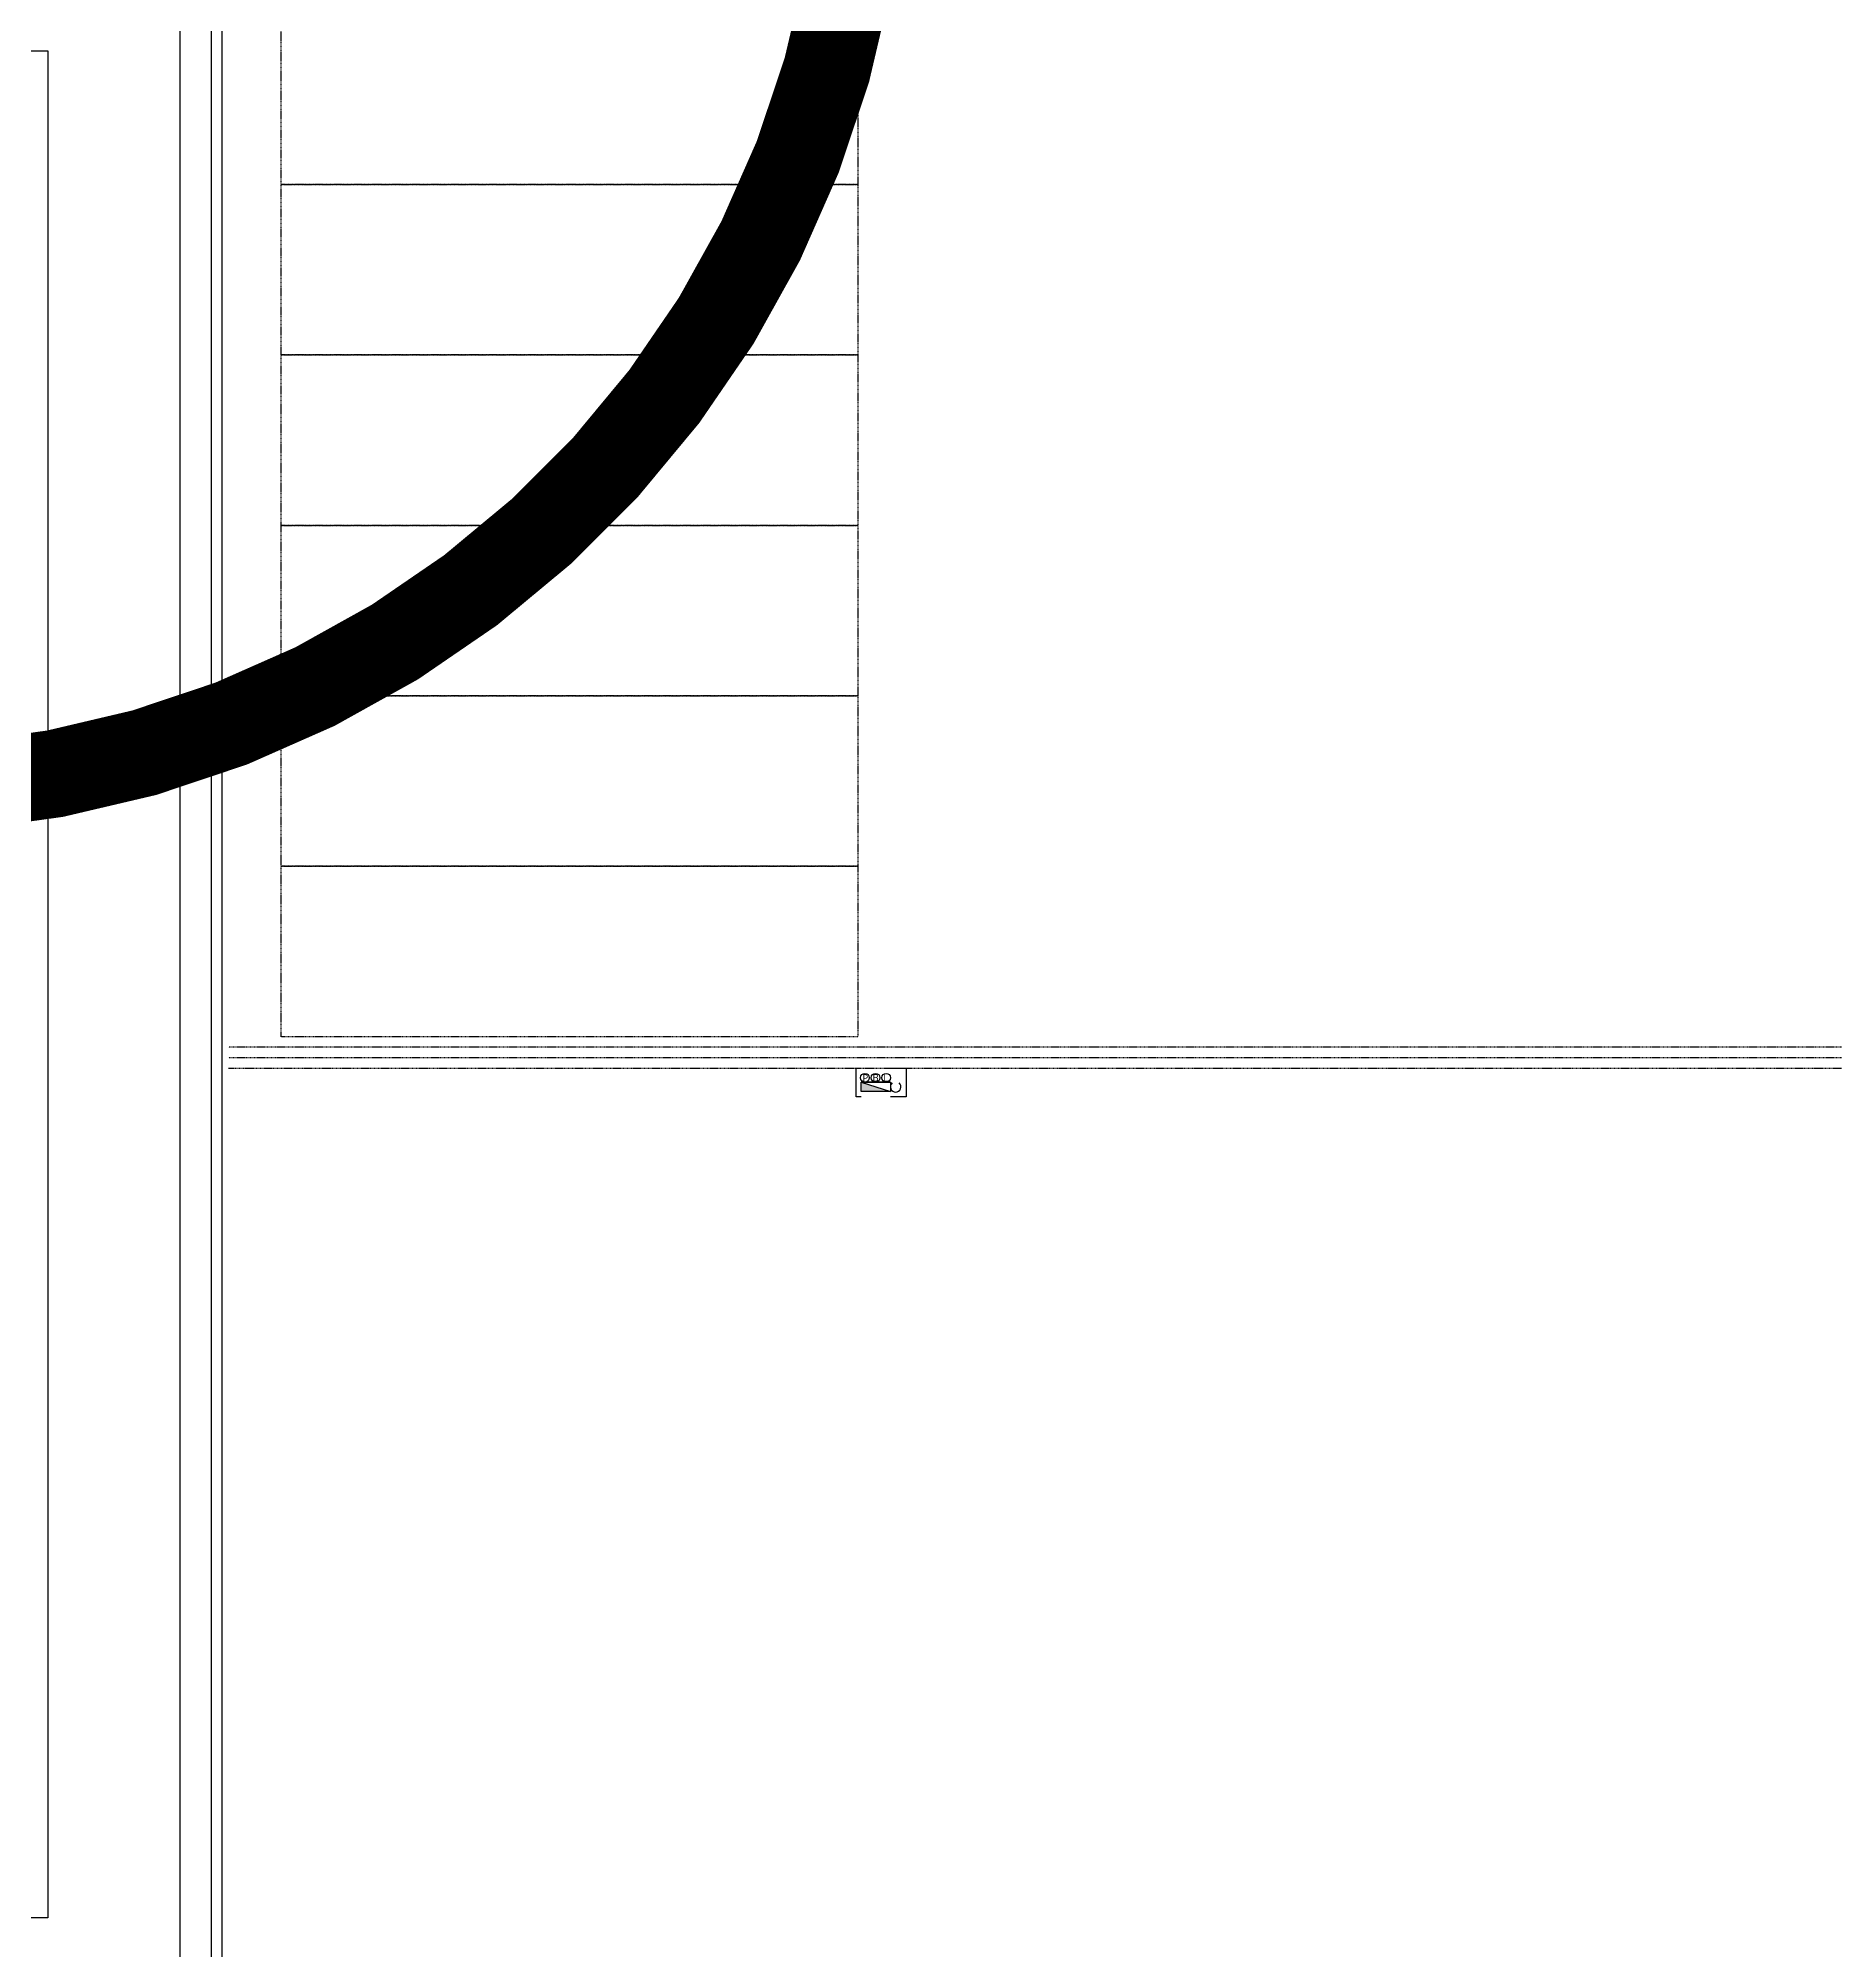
# Model space of a CAD drawing. Header units: millimetres. Extents: x 367092 to 767578, y 396038 to 811791.
# Drawn here: x 550723 to 552770, y 591916 to 594093 of the extents above; entities that cross this region are included whole.
import ezdxf
from ezdxf.enums import TextEntityAlignment as Align

# ---------------------------------------------------------------- set-up
doc = ezdxf.new("R2010")
doc.units = ezdxf.units.MM
doc.header["$LTSCALE"] = 100
doc.header["$MEASUREMENT"] = 0
for name, pattern in [('-HID', [2.5, 1.5, -1]), ('CENTER', [2, 1.25, -0.25, 0.25, -0.25]), ('HID', [2.5, 1.5, -1]), ('HIDDEN', [9.525, 6.35, -3.175]), ('HIDDEN2', [0.1875, 0.125, -0.0625])]:
    doc.linetypes.add(name, pattern=pattern)
doc.layers.get('0').update_dxf_attribs({"linetype": 'CONTINUOUS'})
for name, color, linetype in [('CEN(ST)', 1, 'CENTER'), ('ELE2', 3, 'CONTINUOUS'), ('ELE9', 9, 'CONTINUOUS'), ('IHC', 3, 'CONTINUOUS'), ('LAND-2', 4, 'CONTINUOUS'), ('LAND-3', 9, 'CONTINUOUS'), ('polesign', 7, 'HIDDEN2'), ('RAMP-ELE1', 3, 'CONTINUOUS'), ('트렌치', 9, 'CONTINUOUS')]:
    doc.layers.add(name, color=color, linetype=linetype)
doc.styles.add('MAP_맑은고딕', font='malgun_0.ttf')

# ---------------------------------------------------------------- blocks, each defined once
blk = doc.blocks.new('smdklfmdfgdfgdfg')
at = {"layer": 'LAND-3', "ltscale": 0.1}
blk.add_lwpolyline([(36435083, 646), (36458783, 646), (36458783, -34954), (36428783, -34954), (36428783, -29554), (36424597, -29554)], dxfattribs=at)
blk = doc.blocks.new('소화전(H)')
at = {"layer": 'IHC'}
h = blk.add_hatch(color=3, dxfattribs=at)
h.dxf.hatch_style = 1
h.paths.add_polyline_path([(-2.78, 0), (2.78, -1.8), (2.78, 0)])
at = {"linetype": 'HIDDEN', "ltscale": 0.2}
for points in [[(-2.78, -4.44), (-5.75, -4.44), (-5.75, 1), (-2.78, 1)], [(2.78, 1), (3.78, 1), (3.78, -4.44), (2.78, -4.44)]]:
    blk.add_lwpolyline(points, dxfattribs=at)
at = {"layer": 'IHC', "color": 3}
for p, q in [((2.78, -1.8), (-2.78, 0)), ((-2.78, -1.8), (2.78, -1.8))]:
    blk.add_line(p, q, dxfattribs=at)
blk.add_lwpolyline([(2.78, -1.8), (-2.78, -1.8), (-2.78, 0), (2.78, 0)], close=True, dxfattribs=at)
for centre in [(-1.95, -2.63), (0.05, -2.63), (2.08, -2.63)]:
    blk.add_circle(centre, 0.83, dxfattribs=at)
blk.add_arc((-3.78, -0.9), 1, 313.176, 226.824, dxfattribs=at)
at = {"layer": 'IHC', "color": 2, "style": 'MAP_맑은고딕'}
for s, p in [('L', (-1.84, -2.62)), ('B', (0.06, -2.62)), ('P', (2, -2.58))]:
    blk.add_text(s, height=1.38, rotation=180, dxfattribs=at).set_placement(p, align=Align.MIDDLE_CENTER)
blk = doc.blocks.new('A$C5041cb64')
at = {"xscale": 100, "yscale": 100, "zscale": 100, "rotation": 179.9999999999999}
blk.add_blockref('소화전(H)', (-466413, 86177), dxfattribs=at)
blk = doc.blocks.new('sdafewf')
at = {"layer": 'CEN(ST)', "linetype": 'HID', "ltscale": 0.5, "const_width": 1674}
blk.add_lwpolyline([(-1565, 129106, -0.414214), (17352, 148023), (56866, 148023, -0.414214), (75783, 129106), (75783, 71994, -0.414214), (56866, 53077), (17352, 53077, -0.414214), (-1565, 71994)], format="xyb", close=True, dxfattribs=at)
at = {"layer": 'ELE2', "color": 253, "ltscale": 0.1}
for points in [[(225851, 28108), (62726, 28108), (62726, 117883)], [(225851, 28708), (63326, 28708), (63326, 117883), (62726, 117883)]]:
    blk.add_lwpolyline(points, dxfattribs=at)
at = {"layer": 'ELE9', "color": 253, "linetype": '-HID', "ltscale": 0.1}
for points in [[(64651, 64633), (64651, 67883), (75651, 67883), (75651, 64633)], [(64651, 61383), (64651, 64633), (75651, 64633), (75651, 61383)], [(64651, 58133), (64651, 61383), (75651, 61383), (75651, 58133)], [(64651, 54883), (64651, 58133), (75651, 58133), (75651, 54883)], [(64651, 51633), (64651, 54883), (75651, 54883), (75651, 51633)], [(64651, 48383), (64651, 51633), (75651, 51633), (75651, 48383)]]:
    blk.add_lwpolyline(points, close=True, dxfattribs=at)
at = {"layer": 'LAND-2', "color": 253, "linetype": '-HID', "ltscale": 0.1}
for points in [[(63651, 47783), (202651, 47783), (202651, 31533), (223851, 31533), (223851, 47783), (236651, 47783), (236651, 90483), (235376, 90483)], [(202851, 47983), (63651, 47983)]]:
    blk.add_lwpolyline(points, dxfattribs=at)
at = {"layer": 'RAMP-ELE1', "color": 253, "linetype": '-HID', "ltscale": 0.1}
blk.add_lwpolyline([(62851, 134183), (36701, 134183, 0.414214), (13201, 110683), (13201, 90683, 1), (60201, 90683), (60201, 115733)], format="xyb", dxfattribs=at)
at = {"layer": '트렌치', "color": 253, "ltscale": 0.1}
blk.add_lwpolyline([(228551, 126883), (228551, 122883), (231651, 122883), (231651, 121083), (239276, 121083), (239276, 41333), (231651, 41333), (231651, 39533), (228551, 39533), (228551, 35733), (225651, 35733), (225651, 28908), (63526, 28908), (63526, 117683)], dxfattribs=at)
at = {"layer": '트렌치', "color": 253, "linetype": '-HID', "ltscale": 0.1}
blk.add_lwpolyline([(234726, 90083), (236251, 90083), (236251, 48183), (223451, 48183), (223451, 31933), (203051, 31933), (203051, 48183), (63651, 48183)], dxfattribs=at)
at = {"color": 253, "linetype": '-HID', "ltscale": 0.1}
blk.add_blockref('A$C5041cb64', (542409, -38838), dxfattribs=at)
at = {"color": 253, "linetype": '-HID'}
blk.add_blockref('smdklfmdfgdfgdfg', (-36398581, 66537), dxfattribs=at)

msp = doc.modelspace()

# ---------------------------------------------------------------- block references
at = {"layer": 'polesign', "xscale": 0.05973333333333333, "yscale": 0.05973333333333333, "zscale": 0.05973333333333333}
msp.add_blockref('sdafewf', (547137.7, 590065.5), dxfattribs=at)

doc.saveas('drawing.dxf')
